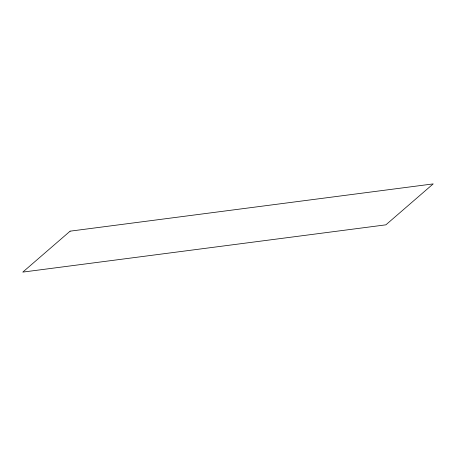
<?xml version="1.0" encoding="UTF-8"?>
<svg xmlns="http://www.w3.org/2000/svg" width="456" height="456" viewBox="0 0 456 456"><rect width="100%" height="100%" fill="white"/><g stroke="black" fill="none" stroke-linecap="round" stroke-linejoin="round"><path stroke-width="0.68" d="M70.121 231.163L22.8 272.101L385.879 224.836L433.2 183.899L70.121 231.163"/></g></svg>
